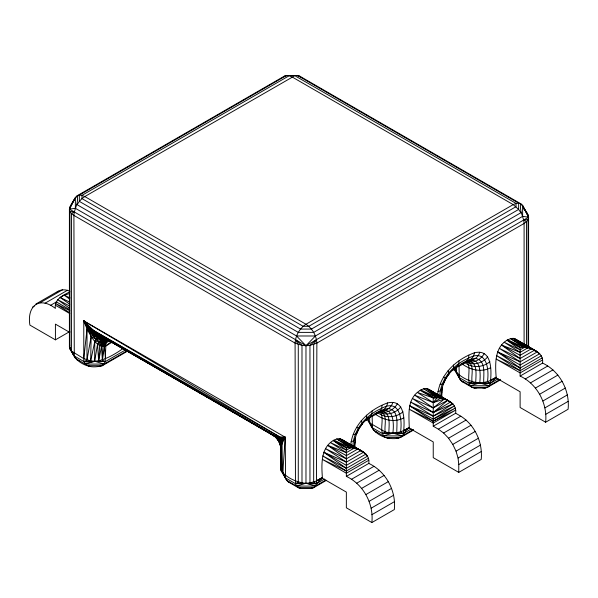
<?xml version="1.0" encoding="UTF-8"?>
<svg xmlns="http://www.w3.org/2000/svg" width="598" height="598" viewBox="0 0 598 598"><rect width="100%" height="100%" fill="white"/><g stroke="black" fill="none" stroke-linecap="round" stroke-linejoin="round"><path stroke-width="0.9" d="M326.418 480.321L313.673 487.684L311.423 488.379L300.532 488.379L298.275 487.684L288.408 481.988L286.681 480.381L281.232 470.947L280.709 468.653L280.686 444.209L281.509 439.358L279.857 436.996L83.78 320.917L83.78 358.636C83.212 368.645 95.859 367.426 102.363 365.684L127.86 350.966M282.301 471.777L286.681 480.381L296.548 486.077L298.275 487.684L313.673 487.684L315.408 486.077L316.492 483.67L322.344 478.228L322.367 477.458C321.485 464.773 320.595 448.119 333.258 440.524L346.354 448.089L346.354 476.374C363.539 484.455 373.825 503.785 371.874 522.547L394.336 509.578C396.287 490.816 385.994 471.486 368.817 463.413L346.354 476.374M500.19 379.999L487.445 387.362L472.046 387.362L470.312 385.755L460.445 380.059L455.003 370.625L454.473 368.323L460.445 380.059L462.172 381.659L472.046 387.362L474.296 388.057L485.187 388.057L487.445 387.362L489.171 385.755L490.263 383.348L496.108 377.906L496.131 377.136C495.256 364.451 494.359 347.797 507.022 340.202L520.118 347.767L520.118 376.052C537.303 384.125 547.596 403.463 545.645 422.218L568.1 409.256C570.051 390.494 559.765 371.164 542.58 363.091L520.118 376.052M528.602 347.274L528.602 217.186L522.63 205.45L520.903 203.851L299.725 76.155L297.468 75.453L286.577 75.453L284.327 76.155L77.097 195.793C73.816 199.568 70.87 204.307 69.398 209.128L69.398 346.653L69.921 348.948L74.279 355.974L84.146 361.678L86.964 360.048L87.039 328.99L83.78 320.917L285.216 437.213L285.59 477.974L295.457 483.67C304.771 483.879 314.174 483.087 322.344 478.228L346.354 492.094L346.354 507.807L371.874 522.547M104.583 337.982L99.806 336.502L83.78 320.917C87.786 330.731 97.063 336.465 106.893 339.036C102.789 334.843 96.592 335.971 94.79 341.443L94.663 361.237L85.237 364.077L75.37 358.381L69.398 346.653L69.749 345.113M369.579 422.397C372.995 434.32 386.674 440.397 398.305 438.214C403.59 437.048 404.263 430.283 409.226 428.071L409.249 427.293C408.972 415.49 407.111 401.011 417.322 392.415C420.349 389.926 424.558 387.325 428.519 389.208L450.541 401.983C454.405 404.345 456.379 408.8 455.698 413.248L433.236 426.217L433.236 397.924L420.14 390.359M123.083 348.514C111.505 356.67 98.752 363.509 84.146 361.678L90.679 360.938L91.143 336.524L89.872 332.129L83.78 320.917C89.304 327.996 96.413 334.798 104.613 337.937M283.96 474.864L285.59 477.974L282.772 473.093L281.808 444.135L280.17 440.135L272.95 435.337L101.757 336.495L89.506 327.532L87.039 328.99C91.644 334.843 99.006 338.206 106.347 338.625L103.932 338.304L102.408 338.909L100.808 340.105L99.941 342.325L98.648 360.938L105.181 361.678L125.894 349.718M324.46 479.073L316.492 483.67C303.739 484.612 289.664 481.084 281.232 470.947L281.808 444.135L282.353 441.025L285.216 437.213L279.857 436.996L272.95 435.337L238.953 415.363M280.709 468.653L281.523 470.207L280.709 468.653L280.754 466.814M106.855 339.208L103.843 341.092L103.006 346.683L102.363 360.048L105.181 361.678L104.097 364.077L102.363 365.684L86.964 365.684C76.664 361.94 73.382 356.259 69.398 346.653M282.772 473.093L285.216 437.213L276.896 437.646L272.95 435.337L276.53 437.751M350.697 445.271C352.671 425.036 369.153 409.458 387.609 402.925C405.788 398.545 404.779 422.233 403.373 433.513L388.872 432.773L385.157 431.883L369.654 422.935L368.114 420.79L367.591 418.488M352.865 446.041C353.687 428.983 366.38 414.885 381.599 408.367C399.509 398.432 402.521 418.794 400.555 431.883L403.373 433.513L411.342 428.916M354.838 447.842L355.317 437.968L354.308 447.454M437.579 395.114C439.552 374.871 456.035 359.301 474.491 352.768C492.67 348.38 491.668 372.068 490.263 383.348C477.503 384.29 463.428 380.762 455.003 370.625L455.003 367.934M439.747 395.876C440.569 378.826 453.269 364.72 468.481 358.202C486.391 348.275 489.403 368.637 487.445 381.726L490.263 383.348L498.224 378.751M441.72 397.685L442.199 387.81L441.197 397.289M87.637 328.608L97.28 337.96L99.268 337.444L104.71 339.522L107.999 339.358L105.928 343.02L105.181 361.678L90.679 360.938L83.78 358.636L87.039 328.99C90.634 335.493 94.192 343.401 101.503 346.421C105.51 347.64 108.597 343.723 111.968 342.355M69.861 331.501L55.42 339.843L29.9 325.103C26.783 306.161 39.221 295.748 55.42 308.404C53.7 299.501 63.388 295.12 69.809 291.861M316.492 483.67L313.673 482.048L313.673 344.523L316.492 339.642L309.958 345.412L309.958 482.937L316.492 483.67L316.865 343.11C316.506 335.59 312.306 328.324 305.974 324.251L84.796 196.555L81.978 195.359L79.355 195.098L77.097 195.793C78.988 202.939 74.257 208.575 73.905 215.415L74.279 355.974L69.921 348.948L69.921 211.43L69.398 209.128L75.37 197.4L78.592 195.539M372.106 411.02C372.479 415.617 368.824 418.607 365.266 420.73C372.023 415.289 379.79 409.346 388.678 408.584C399.628 410.639 396.452 424.954 396.848 432.773L403.373 433.513M381.973 405.324C382.309 413.24 372.95 415.55 367.411 418.533M458.987 360.863C459.361 365.453 455.706 368.443 452.155 370.566C458.905 365.131 466.679 359.189 475.56 358.419C486.51 360.482 483.334 374.797 483.73 382.608L490.263 383.348M468.854 355.16C469.191 363.076 459.832 365.385 454.293 368.375M108.657 339.784L106.227 340.972L103.843 341.092L102.251 343.327L101.503 346.421L102.363 360.048L105.614 339.627L99.941 342.325L97.541 344.149L94.663 361.237L104.097 364.077L127.202 350.742M281.509 439.358L282.353 441.025L280.44 445.787L281.232 470.947M86.964 360.048L91.143 336.524L96.188 333.31L278.548 437.826L280.17 440.135L281.03 438.573L285.216 437.213L281.808 444.135L280.716 448.47L280.312 444.464M90.679 360.938L94.79 341.443L97.885 338.393L101.623 336.704M354.838 442.453L354.308 444.755L353.283 446.183M441.72 392.295L441.197 394.598L440.165 396.026M521.015 204.523L522.63 205.45C523.983 210.302 530.112 214.069 528.079 219.488L528.079 346.788M281.359 442.684L281.95 440.165L285.216 437.213L278.653 441.01L280.933 446.803M353.239 434.484L356.498 434.066C358.351 428.392 362.134 423.608 366.417 419.549L366.821 417.643L366.469 415.132M440.128 384.32L443.38 383.901L445.465 379.192M524.095 344.269L524.095 223.473C523.743 216.626 519.012 210.997 520.903 203.851L518.645 203.156L516.022 203.41L513.204 204.613L305.974 324.251C299.643 328.324 295.449 335.59 295.091 343.11L295.457 483.67L296.548 486.077L315.408 486.077L325.761 480.097M356.722 433.236L354.868 439.552L353.418 440.861L351.063 441.802M443.604 383.079L441.75 389.395L440.3 390.696L437.953 391.645M387.609 402.925C386.779 408.576 381.786 412.007 376.523 413.069M474.491 352.768C473.661 358.419 468.668 361.842 463.413 362.911C469.759 361.028 477.585 359.884 479.745 352.244M281.95 440.165L279.737 443.297C281.598 449.913 279.027 440.195 277.494 438.969M109.92 340.606L105.928 343.02L104.358 346.548L105.554 358.636M277.21 438.072L277.136 438.85L280.238 443.701L279.408 441.474M356.498 434.066L359.092 428.661L362.478 423.705L361.214 420.678M443.38 383.901L445.981 378.497L449.36 373.548L448.096 370.513M103.006 346.683L107.072 339.589L105.27 341.159L101.503 346.421L98.648 360.938L97.541 344.149L100.808 340.105L103.843 341.092L101.331 343.005L99.873 345.741L102.251 343.327L103.835 343.566L105.928 343.02M392.856 402.409C390.771 409.585 383.55 411.304 377.323 412.732M526.539 346.145L526.539 221.626L523.721 220.004L528.079 219.488L526.539 221.626L524.095 223.473L316.865 343.11L309.958 345.412L305.974 345.719L69.398 209.128L74.279 199.807L69.921 206.826L69.921 208.687M445.839 378.414L448.754 374.154L453.299 369.385L453.71 367.478L453.351 364.974M104.956 343.424L108.163 339.544M397.371 403.8C394.06 409.54 386.958 413.906 380.306 411.544M484.253 353.635C480.942 359.376 473.84 363.748 467.188 361.379M99.941 342.325L101.331 343.005L102.976 340.912L106.466 338.894L104.852 338.565L103.252 339.186L99.941 342.325L95.829 339.208L89.872 332.129L93.236 330.313L279.857 436.996L278.548 437.826M430.246 390.808L428.519 389.208L447.648 400.346L433.236 407.911L414.691 395.188L433.236 402.589L437.28 397.685L444.321 399.06L450.541 401.983L433.236 412.538L410.706 402.095L433.236 416.163L454.473 405.945L433.236 419.131L409.623 405.75L433.236 416.163L452.843 403.882L450.421 402.484M280.484 437.788L279.423 438.962L277.21 438.925L275.401 437.071L275.379 436.271L93.236 330.313M296.548 486.077L305.974 483.236L305.974 345.719L315.408 335.986L522.63 216.341L528.602 217.186L523.721 207.857L523.908 209.375M361.872 424.311L362.478 423.705M400.832 407.006C395.794 413.285 386.016 416.432 378.99 411.574M448.754 374.154L449.36 373.548M487.714 356.849C482.676 363.121 472.898 366.275 465.879 361.416M57.042 292.265C60.316 289.043 65.832 289.312 69.757 291.211M106.227 340.972L107.999 339.358M426.262 388.513L444.321 399.06L433.236 407.911L412.441 398.492L433.236 412.538L447.648 400.346L426.262 388.513L440.733 398.163L433.236 402.589L417.322 392.415L433.236 397.924L437.28 397.685L423.638 388.767L440.733 398.163M105.554 346.063L111.348 341.72M403.007 411.82C396.04 417.853 385.134 418.413 377.801 412.665M489.889 361.655C482.922 367.688 472.016 368.248 464.683 362.508M35.88 304.031L58.335 291.062M32.636 307.043L34.243 306.116M40.111 302.723L62.566 289.761M45.029 303.216L67.492 290.247M50.314 305.458L56.735 301.758M100.113 366.38L102.497 364.997M83.78 358.636L71.461 351.093L71.461 213.576L74.279 211.946L69.921 211.43L71.461 213.576L73.905 215.415L295.091 343.11L301.99 345.412L305.974 345.719L528.602 217.186M455.056 367.733L456.58 366.851M346.354 448.089L347.034 447.693C356.229 447.491 370.371 451.826 368.817 463.413M433.236 397.924L437.28 397.685L420.82 389.971L433.916 397.535M520.118 347.767L520.798 347.371C530 347.169 544.135 351.504 542.58 363.091M346.354 450.174L350.398 447.842L336.756 438.932L333.258 440.524L346.354 450.174L330.432 442.58L346.354 452.649L353.852 448.328L339.38 438.67L336.756 438.932L353.852 448.328M520.118 349.852L524.162 347.52L510.52 338.61L507.022 340.202L520.118 349.852L504.204 342.258L520.118 352.327L527.615 347.999L513.144 338.348L510.52 338.61L527.615 347.999M343.364 440.973L341.637 439.366L363.659 452.148L346.354 462.134L325.551 448.65L346.354 458.83L360.766 450.511L341.637 439.366L339.38 438.67L357.432 449.218L346.354 455.616L327.809 445.353L346.354 452.649M516.552 340.113L515.401 339.044L537.423 351.818L520.118 361.812L499.323 348.328L520.118 358.508L534.537 350.181L515.401 339.044L513.144 338.348L531.203 348.896L520.118 355.294L501.58 345.031L520.118 352.327M322.359 477.974L316.865 480.635L322.367 477.458M368.114 418.092L368.114 420.79L372.472 427.817L382.339 433.513C391.645 433.483 401.579 433.415 409.249 427.293M456.536 366.484L456.536 372.771L459.354 377.652L469.228 383.348C478.535 383.318 488.461 383.258 496.131 377.136M311.423 488.379L313.016 487.46M399.898 437.295L398.305 438.214L396.556 438.042M369.624 422.375L373.563 430.216L383.43 435.912L402.29 435.912L413.442 429.476M486.779 387.138L485.187 388.057L482.564 387.796M467.397 362.291C471.224 369.527 466.485 378.519 470.312 385.755L489.171 385.755L500.324 379.311M368.518 458.21L346.354 471.007L322.733 455.915L346.354 468.361L367.583 456.11L366.021 455.13M542.289 357.888L520.118 370.685L496.504 355.593L520.118 368.039L541.354 355.78M413.308 430.164L400.555 437.519L385.157 437.519C378.086 431.195 384.91 420.11 380.515 412.456M368.817 460.266L346.354 473.235L322.367 459.384L346.354 471.007M542.58 359.944L520.118 372.913L496.131 359.062L520.118 370.685M351.46 479.319L373.914 466.358M433.236 426.217L438.341 429.162L460.804 416.193C475.111 425.253 482.833 442.699 481.218 459.414L458.756 472.383L433.236 457.649L433.236 441.929L409.226 428.071L403.747 430.47L409.249 427.555M525.223 378.997L547.686 366.036M356.744 483.177L379.199 470.207M438.341 429.162L443.626 433.019L466.081 420.05M530.508 382.855L552.971 369.885M361.67 488.372L384.125 475.41M443.626 433.019L448.552 438.214L471.007 425.245M535.434 388.05L557.889 375.088M365.894 494.561L388.356 481.599M448.552 438.214L452.776 444.404L475.238 431.435M539.665 394.239L562.12 381.277M369.138 501.318L391.6 488.349M458.756 472.383L458.756 464.526L458.061 458.023L456.02 451.154L478.482 438.192M542.909 400.996L565.364 388.027M371.179 508.18L393.641 495.219M458.061 458.023L480.523 445.054M544.95 407.858L567.405 394.889M371.874 514.684L394.336 501.722M458.756 464.526L481.218 451.557M545.645 414.362L568.1 401.393M105.323 338.304L104.852 338.565L106.511 338.819M69.757 304.203L60.129 297.453L64.203 295.173L69.398 293.603M545.645 422.218L520.118 407.485L520.118 391.772L496.108 377.906L490.629 380.313L496.131 377.398M316.865 480.635L322.359 477.72M433.236 419.131L455.407 408.053L433.236 421.254L409.249 409.219L433.236 423.07L455.698 410.108L433.236 421.254L409.623 405.75M490.629 380.313L496.123 377.652M403.747 430.47L409.241 427.817M490.629 367.74C481.368 372.748 470.043 369.908 462.022 363.793M403.747 417.897C394.486 422.906 383.161 420.065 375.14 413.951M433.236 412.538L452.843 403.882M91.143 336.524L95.829 339.208L97.885 338.393L102.408 338.909L101.593 340.449L106.788 339.126M467.277 361.327C481.248 355.504 480.672 374.699 479.745 382.914L470.312 385.755M379.723 411.708C393.947 405.145 394.104 424.393 392.856 433.079L402.29 435.912M433.236 402.589L444.321 399.06M383.43 435.912L392.856 433.079M281.03 438.573L279.423 438.962L275.379 436.271M69.398 209.128L75.37 208.291L296.548 335.986L305.974 345.719M476.927 387.796L474.296 388.057L472.779 387.175M389.163 438.042L387.414 438.214L385.897 437.34M106.466 338.894L103.252 339.186L103.932 338.304L100.516 336.876L98.61 337.063L94.506 334.065M279.221 441.69L279.767 443.402L280.686 444.209L281.808 444.135M284.327 76.155L286.136 76.155M297.909 76.155L299.725 76.155L300.876 77.224M296.548 335.986L315.408 335.986M85.237 364.077L104.097 364.077M467.202 361.17C478.52 360.43 475.709 375.738 475.754 382.608L469.228 383.348L472.046 381.726C471.007 375.394 474.595 366.581 468.742 361.857M380.321 411.327C391.638 410.587 388.827 425.903 388.872 432.773L382.339 433.513L385.157 431.883C384.065 425.634 388.274 414.549 380.321 411.431M96.39 339.724L100.808 340.105L97.28 337.96M94.79 341.443L99.163 341.854M479.745 382.914L489.171 385.755M305.974 483.236L315.408 486.077M462.172 381.659L463.682 382.129M375.29 431.823L376.792 432.287M77.097 359.989L79.355 360.684M288.408 481.988L290.665 482.683M101.331 343.005L102.251 343.327M280.806 441.361L279.191 440.696L275.401 437.071M520.118 368.039L497.588 351.93L520.118 361.812M346.354 468.361L323.824 452.252L346.354 462.134M524.162 347.52L507.702 339.806L520.798 347.371M350.398 447.842L333.938 440.128L347.034 447.693M69.988 297.946L64.203 295.173L69.353 298.873M60.129 297.453L69.286 301.908M69.787 310.646L55.621 303.56L69.435 312.59M69.682 306.041L57.692 299.673L69.473 308.187M519.565 341.989L521.187 342.886M522.816 343.775L537.423 351.818M431.868 391.705L436.742 394.388M438.364 395.278L450.541 401.983M348.238 443.656L363.659 452.148M513.144 338.348L534.537 350.181M339.38 438.67L360.766 450.511M111.714 341.72L113.328 342.647L111.699 341.727M118.18 345.435L120.602 346.825M125.453 349.613L127.882 351.004M155.36 366.783L156.982 367.71M101.757 336.495L271.978 434.469L274.774 436.129L277.136 438.85L274.759 435.86M443.589 377.114L445.981 378.497M455.698 413.248L460.804 416.193M356.7 427.278L359.092 428.661M55.42 305.264L69.817 313.576M69.824 332.443L55.42 324.123L55.42 339.843M87.704 365.505L89.222 366.38M298.252 487.064L300.532 488.379M526.816 346.249L528.43 347.184M534.081 350.458L535.696 351.385M538.11 352.79L539.725 353.724L520.118 365.042L497.588 351.93M431.861 391.742L434.283 393.148M443.163 398.283L444.777 399.217M348.208 443.776L350.63 445.174M359.503 450.309L361.925 451.714M363.539 452.649L365.961 454.046L346.354 465.364L323.824 452.252M108.477 339.866L110.084 340.8M115.728 344.059L120.557 346.855M122.971 348.253L127.808 351.048M129.415 351.983L135.058 355.242M136.665 356.176L139.08 357.574M140.694 358.508L142.302 359.435M143.916 360.37L146.331 361.768M147.945 362.702L149.552 363.636M151.167 364.563L153.581 365.961M155.188 366.895L156.803 367.83M159.218 369.228L160.832 370.155M162.439 371.089L164.054 372.023M166.468 373.421L168.075 374.348M169.69 375.282L179.355 380.874M180.962 381.808L197.071 391.129M198.686 392.056L204.322 395.323M205.936 396.257L211.572 399.516M213.18 400.451L215.601 401.849M217.209 402.775L218.823 403.71M220.43 404.644L222.845 406.042M224.459 406.969L237.346 414.429M56.257 301.811L69.585 309.652M89.08 327.756L92.683 330.515L95.396 333.602L89.08 327.756L83.78 320.917L91.412 331.157L99.806 336.502M501.58 345.031L520.118 358.508M327.809 445.353L346.354 458.83M88.639 328.003L92.077 330.799M278.646 441.01L277.21 438.925L280.036 442.385L280.686 444.209M276.896 437.646L280.036 442.385M88.16 328.287L90.687 331.598M277.569 438.925L278.952 440.838L278.077 439.455M528.079 214.884L523.721 207.857M91.412 331.157L95.829 339.208M454.473 368.323L455.287 369.878M456.102 371.433L459.354 377.652L458.987 365.632M282.338 471.755L283.153 473.31M452.776 444.404L456.02 451.154M279.273 441.548L280.238 443.701M280.417 444.478L280.761 446.026M522.63 205.45L522.63 216.341M372.106 415.797L372.472 427.817L369.654 422.935L369.654 417.546M75.37 197.4L75.37 208.291M79.355 201.384L77.097 204.688L298.275 332.383L313.673 332.383L520.903 212.739L518.645 209.442L513.204 204.613L292.026 76.918L289.208 75.714L286.577 75.453L79.355 195.098L79.355 201.384L300.532 329.079L311.423 329.079L518.645 209.442L518.645 203.156L297.468 75.453L289.208 75.714L81.978 195.359L81.978 198.611L79.355 201.384M84.796 196.555L81.978 198.611L303.156 326.306L308.792 326.306L516.022 206.669L516.022 203.41L294.844 75.714L84.796 196.555M298.275 482.048L295.457 483.67L301.99 482.937L301.99 345.412L295.457 339.642L298.275 344.523L298.275 482.048"/></g></svg>
